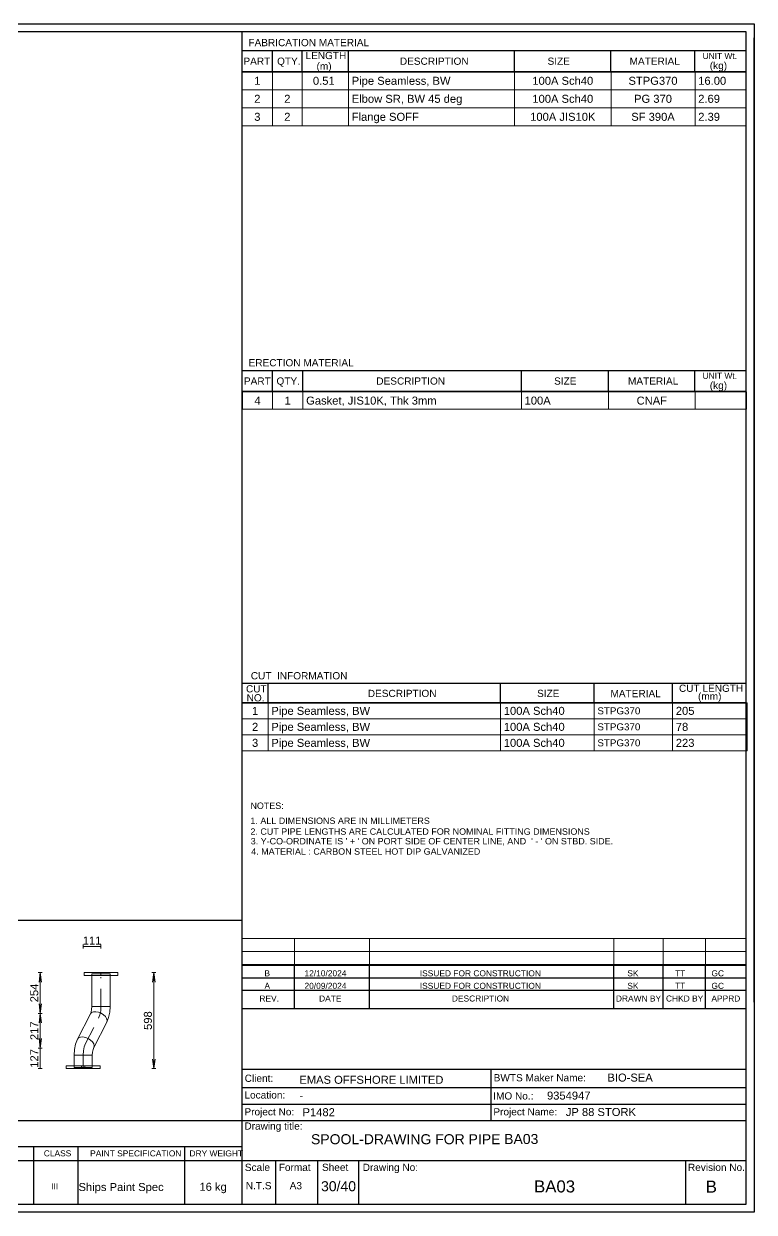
# Model space of a CAD drawing. Header units: millimetres. Extents: x 0 to 420, y 0 to 297.
# Drawn here: x 237.4 to 420, y 0 to 297 of the extents above; entities that cross this region are included whole.
import ezdxf
from ezdxf.enums import TextEntityAlignment as Align

# ---------------------------------------------------------------- set-up
doc = ezdxf.new("R2010")
doc.units = ezdxf.units.MM
doc.linetypes.add('DOTTED_DASHED5', pattern=[9.99997, 4.444431, -2.666659, 0.222222, -2.666659])
doc.linetypes.add('DOTTED_DASHED6', pattern=[10, 4.444444, -2.666667, 0.222222, -2.666667])
for name, color, linetype in [('FramesFromTables', 40, 'Continuous'), ('SymbolsOnDrawingSheet', 1, 'Continuous'), ('TextFromTables', 2, 'Continuous'), ('TextFromTextBoxes', 2, 'Continuous')]:
    doc.layers.add(name, color=color, linetype=linetype)
doc.styles.add('Cadmatic Default Text', font='arial.ttf')

# ---------------------------------------------------------------- blocks, each defined once
blk = doc.blocks.new('BA01728716203_BOM_4')
at = {"layer": 'FramesFromTables', "linetype": 'ByBlock', "lineweight": 18}
for p, q in [((292, 285), (418, 285)), ((292, 271.5), (292, 285)), ((292, 271.5), (292, 285)), ((299.6, 271.5), (299.6, 285)), ((299.6, 271.5), (299.6, 285)), ((307, 271.5), (307, 285)), ((307, 271.5), (307, 285)), ((318.6, 271.5), (318.6, 285)), ((318.6, 271.5), (318.6, 285)), ((360.1, 271.5), (360.1, 285)), ((360.1, 271.5), (360.1, 285)), ((384.2, 271.5), (384.2, 285)), ((384.2, 271.5), (384.2, 285)), ((405.2, 271.5), (405.2, 285)), ((405.2, 271.5), (405.2, 285)), ((418, 271.5), (418, 285)), ((292, 280.5), (418, 280.5)), ((292, 276), (418, 276)), ((292, 205), (418.1, 205)), ((292, 200.67), (292, 205)), ((292.1, 200.67), (292.1, 205)), ((299.6, 200.67), (299.6, 205)), ((299.6, 200.67), (299.6, 205)), ((307.2, 200.67), (307.2, 205)), ((307.2, 200.67), (307.2, 205)), ((361.8, 200.67), (361.8, 205)), ((361.8, 200.67), (361.8, 205)), ((383.6, 200.67), (383.6, 205)), ((383.6, 200.67), (383.6, 205)), ((405.2, 200.67), (405.2, 205)), ((405.2, 200.67), (405.2, 205)), ((418, 200.67), (418, 205)), ((292, 127.3), (418.2, 127.3)), ((292, 115.3), (292, 127.3)), ((292, 115.3), (292, 127.3)), ((298.5, 115.3), (298.5, 127.3)), ((298.5, 115.3), (298.5, 127.3)), ((356.6, 115.3), (356.6, 127.3)), ((356.6, 115.3), (356.6, 127.3)), ((380, 115.3), (380, 127.3)), ((380, 115.3), (380, 127.3)), ((399.6, 115.3), (399.6, 127.3)), ((399.6, 115.3), (399.6, 127.3)), ((418, 115.3), (418, 127.3)), ((292, 123.3), (418.2, 123.3)), ((292, 119.3), (418.2, 119.3)), ((292, 68.4), (418, 68.4)), ((292, 58.6), (292, 68.4)), ((292, 58.6), (292, 68.4)), ((305.1, 58.6), (305.1, 68.4)), ((305.1, 58.6), (305.1, 68.4)), ((323.8, 58.6), (323.8, 68.4)), ((323.8, 58.6), (323.8, 68.4)), ((384.9, 58.6), (384.9, 68.4)), ((384.9, 58.6), (384.9, 68.4)), ((397.2, 58.6), (397.2, 68.4)), ((397.2, 58.6), (397.2, 68.4)), ((407.8, 58.6), (407.8, 68.4)), ((407.8, 58.6), (407.8, 68.4)), ((418, 58.6), (418, 68.4)), ((292, 65.13), (418, 65.13)), ((292, 61.87), (418, 61.87))]:
    blk.add_line(p, q, dxfattribs=at)
at = {"layer": 'FramesFromTables', "linetype": 'ByBlock', "lineweight": -3}
for p, q in [((2, 98.5), (51.5, 98.5)), ((2, 75.19), (2, 98.5)), ((2, 75.19), (2, 98.5)), ((12.6, 75.19), (12.6, 98.5)), ((12.6, 75.19), (12.6, 98.5)), ((30.3, 75.19), (30.3, 98.5)), ((30.3, 75.19), (30.3, 98.5)), ((40.9, 75.19), (40.9, 98.5)), ((40.9, 75.19), (40.9, 98.5)), ((51.5, 75.19), (51.5, 98.5)), ((2, 94.62), (51.5, 94.62)), ((2, 90.73), (51.5, 90.73)), ((2, 86.85), (51.5, 86.85)), ((2, 82.96), (51.5, 82.96)), ((2, 79.08), (51.5, 79.08))]:
    blk.add_line(p, q, dxfattribs=at)
at = {"layer": 'FramesFromTables', "linetype": 'ByBlock', "lineweight": 18, "flags": 128}
for points in [[(292, 271.5), (418, 271.5), (418, 285)], [(292, 200.67), (418.1, 200.67), (418.1, 205)], [(292, 115.3), (418.2, 115.3), (418.2, 127.3)], [(292, 58.6), (418, 58.6), (418, 68.4)]]:
    blk.add_lwpolyline(points, dxfattribs=at)
at = {"layer": 'FramesFromTables', "linetype": 'ByBlock', "lineweight": -3, "flags": 128}
blk.add_lwpolyline([(2, 75.19), (51.5, 75.19), (51.5, 98.5)], dxfattribs=at)
at = {"layer": 'TextFromTables', "linetype": 'ByBlock', "lineweight": 13, "style": 'Cadmatic Default Text'}
for s, p in [('1', (295.8, 282.75)), ('2', (295.8, 278.25)), ('3', (295.8, 273.75))]:
    blk.add_text(s, height=2, dxfattribs=at).set_placement(p, align=Align.MIDDLE_CENTER)
at = {"layer": 'TextFromTables', "linetype": 'ByBlock', "lineweight": 25, "style": 'Cadmatic Default Text'}
for s, p in [('0.51 ', (312.8, 282.75)), ('100A Sch40', (372.15, 282.75)), ('STPG370', (394.7, 282.75)), ('2', (303.3, 278.25)), ('100A Sch40', (372.15, 278.25)), ('PG 370', (394.7, 278.25)), ('2', (303.3, 273.75)), ('100A JIS10K', (372.15, 273.75)), ('SF 390A', (394.7, 273.75)), ('4', (295.85, 202.83)), ('1', (303.4, 202.83)), ('CNAF', (394.4, 202.83)), ('1', (295.25, 125.3)), ('2', (295.25, 121.3)), ('3', (295.25, 117.3)), ('W1', (7.3, 96.56)), ('100', (21.45, 96.56)), ('SOF', (35.6, 96.56)), ('SJ', (46.2, 96.56)), ('W2', (7.3, 92.67)), ('100', (21.45, 92.67)), ('BW', (35.6, 92.67)), ('SJ', (46.2, 92.67)), ('W3', (7.3, 88.79)), ('100', (21.45, 88.79)), ('BW', (35.6, 88.79)), ('SJ', (46.2, 88.79)), ('W4', (7.3, 84.91)), ('100', (21.45, 84.91)), ('BW', (35.6, 84.91)), ('SJ', (46.2, 84.91)), ('W5', (7.3, 81.02)), ('100', (21.45, 81.02)), ('BW', (35.6, 81.02)), ('SJ', (46.2, 81.02)), ('W6', (7.3, 77.14)), ('100', (21.45, 77.14)), ('SOF', (35.6, 77.14)), ('SJ', (46.2, 77.14))]:
    blk.add_text(s, height=2, dxfattribs=at).set_placement(p, align=Align.MIDDLE_CENTER)
for s, height, p in [('Pipe Seamless, BW ', 2, (319.4, 282.75)), ('16.00', 2, (406, 282.75)), ('Elbow SR, BW 45 deg', 2, (319.4, 278.25)), ('2.69', 2, (406, 278.25)), ('Flange SOFF ', 2, (319.4, 273.75)), ('2.39', 2, (406, 273.75)), ('Gasket, JIS10K, Thk 3mm ', 2, (308, 202.83)), ('100A', 2, (362.6, 202.83)), ('Pipe Seamless, BW', 2, (299.3, 125.3)), ('100A Sch40', 2, (357.4, 125.3)), ('STPG370', 1.75, (380.8, 125.3)), ('205', 2, (400.4, 125.3)), ('Pipe Seamless, BW', 2, (299.3, 121.3)), ('100A Sch40', 2, (357.4, 121.3)), ('STPG370', 1.75, (380.8, 121.3)), ('78', 2, (400.4, 121.3)), ('Pipe Seamless, BW', 2, (299.3, 117.3)), ('100A Sch40', 2, (357.4, 117.3)), ('STPG370', 1.75, (380.8, 117.3)), ('223', 2, (400.4, 117.3))]:
    blk.add_text(s, height=height, dxfattribs=at).set_placement(p, align=Align.MIDDLE_LEFT)
at = {"layer": 'TextFromTextBoxes', "linetype": 'ByBlock', "lineweight": -3, "style": 'Cadmatic Default Text'}
for s, p in [('EMAS OFFSHORE LIMITED', (306.3, 33.1)), ('BIO-SEA', (383.3, 33.65)), ('9354947', (368.2, 29.15)), ('-', (306.3, 29.2)), ('P1482', (307.1, 25)), ('JP 88 STORK', (372.9, 25.05)), ('BA03-014', (130, 19.6))]:
    blk.add_text(s, height=2, dxfattribs=at).set_placement(p, align=Align.MIDDLE_LEFT)
at = {"layer": 'TextFromTextBoxes', "linetype": 'ByBlock', "lineweight": 25, "style": 'Cadmatic Default Text'}
blk.add_text('BA03', height=2.5, dxfattribs=at).set_placement((357.5, 18.3), align=Align.MIDDLE_LEFT)
at = {"layer": 'TextFromTextBoxes', "linetype": 'ByBlock', "lineweight": -3, "style": 'Cadmatic Default Text'}
for s, height, p in [('WATER', 2, (163.35, 8.05)), ('SEA WATER', 2, (145.25, 7.28)), ('AMB', 2, (177.85, 6.3)), ('6', 2, (189.25, 6.2)), ('-', 2, (200.2, 6.15)), ('9', 2, (211.7, 6.25)), ('100% Visual', 2, (227.35, 6.2)), ('Ships Paint Spec', 2, (261.75, 6.3)), ('16 kg', 2, (284.75, 6.35)), ('30/40', 2.5, (316.1, 6.5))]:
    blk.add_text(s, height=height, dxfattribs=at).set_placement(p, align=Align.MIDDLE_CENTER)
at = {"layer": 'TextFromTextBoxes', "linetype": 'ByBlock', "lineweight": 25, "style": 'Cadmatic Default Text'}
blk.add_text('BA03', height=3, dxfattribs=at).set_placement((370.1, 6.45), align=Align.MIDDLE_CENTER)
blk = doc.blocks.new('SEDS_SPOOL_FORMAT_Gol_6')
at = {"layer": 'SymbolsOnDrawingSheet', "linetype": 'ByBlock', "lineweight": -3, "flags": 128}
for points in [[(0, 297), (420, 297), (420, 0), (0, 0), (0, 297)], [(418.01, 295.01), (2, 295.01)], [(292.02, 50.91), (292.02, 295.01)], [(418.01, 2), (418.01, 295.01)], [(420, 52.53), (420, 293.46)], [(420, 52.53), (420, 293.46)], [(292.02, 290.3), (418.01, 290.3)], [(292.02, 284.66), (292.02, 288.77)], [(299.59, 285.01), (299.59, 290.3)], [(307.02, 285.01), (307.02, 290.3)], [(318.61, 285.01), (318.61, 290.3)], [(360.08, 285.01), (360.08, 290.3)], [(384.18, 285.01), (384.18, 290.3)], [(405.15, 285.01), (405.15, 290.3)], [(405.15, 285.01), (405.15, 290.3)], [(292, 285), (418, 285)], [(292, 253.5), (292, 285)], [(292, 253.5), (292, 285)], [(292.02, 285.01), (418.01, 285.01)], [(418.01, 285.01), (292.02, 285.01)], [(418, 253.5), (418, 285)], [(292.02, 210.38), (418.01, 210.38)], [(292.02, 205.08), (292.02, 209.18)], [(299.57, 205.08), (299.57, 210.38)], [(307.21, 205.08), (307.21, 210.38)], [(361.83, 205.03), (361.83, 210.38)], [(383.61, 205.08), (383.61, 210.38)], [(405.15, 205.17), (405.15, 210.38)], [(292.02, 205.08), (418.01, 205.08)], [(292.02, 186.7), (292.02, 205.08)], [(292.02, 186.7), (292.02, 205.08)], [(418.01, 205.08), (292.02, 205.08)], [(418, 166), (418, 205)], [(292.02, 132.23), (418.01, 132.23)], [(292.02, 127.3), (292.02, 131.41)], [(298.48, 127.3), (298.48, 132.23)], [(356.6, 127.3), (356.6, 132.23)], [(380.01, 127.3), (380.01, 132.23)], [(399.56, 127.3), (399.56, 132.23)], [(292.02, 127.3), (418.01, 127.3)], [(418.01, 127.3), (292.02, 127.3)], [(418, 111.3), (418, 127.3)], [(418, 55.4), (418, 68.5)], [(292.02, 52.57), (292.02, 66.5)], [(292.02, 52.57), (292.02, 66.5)], [(292.02, 61.73), (418.01, 61.73)], [(305.1, 50.91), (305.1, 61.73)], [(323.84, 50.91), (323.84, 61.73)], [(384.91, 50.91), (384.91, 61.73)], [(397.21, 50.91), (397.21, 61.73)], [(407.86, 50.91), (407.86, 61.73)], [(292.02, 58.6), (418.01, 58.6)], [(292.02, 55.47), (418.01, 55.47)], [(292.02, 50.91), (418.01, 50.91)], [(292.02, 2), (292.02, 50.91)], [(292.02, 35.73), (418.01, 35.73)], [(354.24, 22.93), (354.24, 35.73)], [(292.02, 31.13), (418.01, 31.13)], [(292.02, 27.03), (418.01, 27.03)], [(107.74, 22.93), (292.02, 22.93)], [(292.02, 22.93), (418.01, 22.93)], [(107.74, 16.45), (292.02, 16.45)], [(239.85, 16.45), (239.85, 2)], [(250.91, 16.34), (250.91, 2)], [(277.59, 16.45), (277.59, 2)], [(2, 12.91), (292.02, 12.91)], [(292.02, 12.91), (418.01, 12.91)], [(300.39, 2), (300.39, 12.91)], [(310.96, 2), (310.96, 12.91)], [(321.13, 2), (321.13, 12.91)], [(402.9, 2), (402.9, 12.91)], [(2, 2), (418.01, 2)]]:
    blk.add_lwpolyline(points, dxfattribs=at)
at = {"layer": 'SymbolsOnDrawingSheet', "linetype": 'ByBlock', "lineweight": -3, "style": 'Cadmatic Default Text'}
for s, height, p in [('FABRICATION MATERIAL', 1.8, (293.57, 293.19)), ('PART', 1.8, (292.32, 288.55)), ('QTY.', 1.8, (300.74, 288.55)), ('LENGTH', 1.8, (307.84, 289.97)), ('DESCRIPTION', 1.8, (331.43, 288.55)), ('SIZE', 1.8, (368.34, 288.55)), ('MATERIAL', 1.8, (388.84, 288.55)), ('UNIT Wt.', 1.5, (407.08, 289.7)), (' (kg)', 1.8, (408.19, 287.46)), ('ERECTION MATERIAL', 1.8, (293.62, 213.19)), ('PART', 1.8, (292.45, 208.62)), ('QTY.', 1.8, (300.58, 208.62)), ('DESCRIPTION', 1.8, (325.54, 208.62)), ('SIZE', 1.8, (369.97, 208.62)), ('MATERIAL', 1.8, (388.45, 208.62)), ('UNIT Wt.', 1.5, (407.08, 209.77)), (' (kg)', 1.8, (408.19, 207.53)), ('CUT  INFORMATION', 1.8, (294.16, 134.97)), ('CUT ', 1.8, (292.97, 131.7)), ('CUT LENGTH', 1.8, (401.19, 131.85)), ('NO.', 1.8, (293.13, 129.46)), ('DESCRIPTION', 1.8, (323.41, 130.55)), ('SIZE', 1.8, (365.72, 130.55)), ('MATERIAL', 1.8, (384.07, 130.5)), ('(mm)', 1.8, (405.94, 129.85)), ('SPOOL-DRAWING FOR PIPE', 2.5, (309.22, 19.5))]:
    blk.add_text(s, height=height, dxfattribs=at).set_placement(p, align=Align.TOP_LEFT)
for s, p in [('(m)', (310.6, 285.51)), ('Client:', (292.64, 32.58)), ('BWTS Maker Name:', (354.88, 32.71)), ('Location:', (292.58, 28.41)), ('IMO No.:', (354.76, 28.17)), ('Project No:', (292.58, 24.2)), ('Project Name:', (354.8, 24.2)), ('Drawing title:', (292.57, 20.64)), ('Scale', (292.68, 10.32)), ('Format', (301.16, 10.32)), ('Sheet', (311.96, 10.32)), ('Drawing No:', (322.14, 10.32)), ('Revision No.', (403.43, 10.32)), ('N.T.S', (292.92, 5.74)), ('A3', (303.89, 5.74))]:
    blk.add_text(s, height=1.8, dxfattribs=at).set_placement(p)
for s, height, p in [('NOTES:', 1.6, (294.08, 101.59)), ('1. ALL DIMENSIONS ARE IN MILLIMETERS', 1.6, (294.08, 97.83)), ('2. CUT PIPE LENGTHS ARE CALCULATED FOR NOMINAL FITTING DIMENSIONS', 1.6, (294.08, 95.13)), ("3. Y-CO-ORDINATE IS ' + ' ON PORT SIDE OF CENTER LINE, AND  ' - ' ON STBD. SIDE.", 1.6, (294.16, 92.72)), ('4. MATERIAL : CARBON STEEL HOT DIP GALVANIZED', 1.6, (294.28, 90.15)), ('B', 1.5, (297.58, 59.71)), ('12/10/2024', 1.5, (307.59, 59.71)), ('ISSUED FOR CONSTRUCTION', 1.5, (336.41, 59.71)), ('SK', 1.5, (388.28, 59.71)), ('TT', 1.5, (400.21, 59.71)), ('GC', 1.5, (409.3, 59.71)), ('A', 1.5, (297.58, 56.58)), ('20/09/2024', 1.5, (307.59, 56.58)), ('ISSUED FOR CONSTRUCTION', 1.5, (336.41, 56.58)), ('SK', 1.5, (388.28, 56.58)), ('TT', 1.5, (400.21, 56.58)), ('GC', 1.5, (409.3, 56.58)), ('REV.', 1.5, (296.32, 53.41)), ('DATE', 1.5, (311.24, 53.41)), ('DESCRIPTION', 1.5, (344.43, 53.41)), ('DRAWN BY', 1.5, (385.43, 53.41)), ('CHKD BY', 1.5, (397.94, 53.41)), ('APPRD', 1.5, (409.3, 53.41)), ('CLASS', 1.5, (242.43, 14.72)), ('PAINT SPECIFICATION', 1.5, (254.01, 14.7)), ('DRY WEIGHT', 1.5, (278.84, 14.7)), ('III', 1.5, (244.26, 6.51)), ('B', 3, (407.89, 6.4))]:
    blk.add_text(s, height=height, dxfattribs=at).set_placement(p, align=Align.MIDDLE_LEFT)

msp = doc.modelspace()

# ---------------------------------------------------------------- linework, layer by layer
at = {"linetype": 'ByBlock', "lineweight": 25, "flags": 128}
msp.add_lwpolyline([(217, 22.9), (292, 22.9), (292, 72.9), (217, 72.9), (217, 22.9)], dxfattribs=at)
at = {"linetype": 'ByBlock', "lineweight": 13, "flags": 128}
for points in [[(252.27, 65.89), (252.27, 66.89)], [(252.27, 66.39), (256.72, 66.39)], [(256.72, 65.89), (256.72, 66.89)], [(242.05, 59.89), (241.05, 59.89)], [(241.55, 59.89), (241.24, 57.49), (241.55, 59.89), (241.87, 57.49), (241.55, 59.89)], [(241.55, 49.69), (241.55, 59.89)], [(269.44, 59.89), (270.44, 59.89)], [(269.94, 59.89), (269.62, 57.49), (269.94, 59.89), (270.25, 57.49), (269.94, 59.89)], [(269.94, 35.89), (269.94, 59.89)], [(241.55, 49.69), (241.87, 52.09), (241.55, 49.69), (241.24, 52.09), (241.55, 49.69)], [(242.05, 49.69), (241.05, 49.69)], [(241.55, 49.69), (241.24, 47.29), (241.55, 49.69), (241.87, 47.29), (241.55, 49.69)], [(241.55, 40.98), (241.55, 49.69)], [(241.55, 40.98), (241.87, 43.38), (241.55, 40.98), (241.24, 43.38), (241.55, 40.98)], [(242.05, 40.98), (241.05, 40.98)], [(241.55, 35.89), (241.55, 40.98)], [(242.05, 35.89), (241.05, 35.89)], [(269.44, 35.89), (270.44, 35.89)], [(269.94, 35.89), (270.25, 38.29), (269.94, 35.89), (269.62, 38.29), (269.94, 35.89)]]:
    msp.add_lwpolyline(points, dxfattribs=at)
at = {"linetype": 'DOTTED_DASHED6', "lineweight": 13, "flags": 128}
for points in [[(256.72, 59.89), (256.72, 59.17)], [(256.72, 51.38), (256.72, 59.61)], [(256.11, 48.5), (256.44, 49.35), (256.65, 50.33), (256.72, 51.38)], [(252.88, 42.18), (256.11, 48.5)], [(252.27, 36.17), (252.27, 39.29)], [(252.27, 35.89), (252.27, 36.61)]]:
    msp.add_lwpolyline(points, dxfattribs=at)
at = {"linetype": 'DOTTED_DASHED5', "lineweight": 13, "flags": 128}
msp.add_lwpolyline([(252.27, 39.29), (252.34, 40.35), (252.55, 41.33), (252.88, 42.18)], dxfattribs=at)
at = {"layer": 'SymbolsOnDrawingSheet', "linetype": 'ByBlock', "lineweight": 18, "flags": 128}
for points in [[(260.94, 59.89), (260.94, 59.17), (252.51, 59.17), (252.51, 59.89), (260.94, 59.89)], [(254.43, 51.38), (254.43, 59.61), (259.02, 59.61), (259.02, 51.38), (254.43, 51.38)], [(254.24, 49.99), (254.38, 50.64)], [(254.38, 50.64), (254.43, 51.38)], [(259.02, 51.38), (258.92, 50.02)], [(254.07, 49.54), (250.84, 43.22)], [(254.07, 49.54), (254.37, 49.88), (254.83, 50.07), (255.43, 50.12), (256.08, 50), (256.75, 49.74), (257.35, 49.36), (257.83, 48.89), (258.14, 48.38), (258.25, 47.89), (258.15, 47.46)], [(254.07, 49.54), (254.24, 49.99)], [(258.64, 48.7), (258.15, 47.46)], [(258.92, 50.02), (258.64, 48.7)], [(254.92, 41.13), (258.15, 47.46)], [(250.07, 40.66), (250.35, 41.98)], [(250.35, 41.98), (250.84, 43.22)], [(254.92, 41.13), (255.02, 41.57), (254.9, 42.06), (254.59, 42.57), (254.11, 43.04), (253.51, 43.42), (252.85, 43.68), (252.19, 43.8), (251.6, 43.75), (251.13, 43.55), (250.84, 43.22)], [(249.98, 39.29), (250.07, 40.66)], [(249.98, 36.17), (249.98, 39.29), (254.56, 39.29), (254.56, 36.17), (249.98, 36.17)], [(254.56, 39.29), (254.45, 39.29), (254.12, 39.29), (253.62, 39.29), (252.98, 39.29), (252.27, 39.29), (251.56, 39.29), (250.92, 39.29), (250.41, 39.29), (250.09, 39.29), (249.98, 39.29)], [(254.61, 40.04), (254.56, 39.29)], [(254.75, 40.68), (254.61, 40.04)], [(254.92, 41.13), (254.75, 40.68)], [(248.05, 36.61), (248.05, 35.89)], [(248.05, 36.61), (248.2, 36.61), (248.62, 36.61), (249.29, 36.61), (250.16, 36.61), (251.18, 36.61), (251.88, 36.61), (252.65, 36.61), (253.36, 36.61), (254.38, 36.61), (255.25, 36.61), (255.92, 36.61), (256.34, 36.61), (256.48, 36.61)], [(255.92, 35.89), (255.25, 35.89), (254.38, 35.89), (253.36, 35.89), (252.65, 35.89), (251.88, 35.89), (251.18, 35.89), (250.16, 35.89), (249.29, 35.89), (248.62, 35.89), (248.2, 35.89), (248.05, 35.89), (248.2, 35.89), (248.62, 35.89), (249.29, 35.89), (250.16, 35.89), (251.18, 35.89), (252.27, 35.89), (253.36, 35.89), (254.38, 35.89), (255.25, 35.89), (255.92, 35.89), (256.34, 35.89), (256.48, 35.89), (256.34, 35.89), (255.92, 35.89)], [(251.88, 35.89), (251.88, 36.61)], [(252.65, 36.61), (252.65, 35.89)], [(256.48, 35.89), (256.48, 36.61)]]:
    msp.add_lwpolyline(points, dxfattribs=at)

# ---------------------------------------------------------------- block references
at = {"layer": 'SymbolsOnDrawingSheet'}
msp.add_blockref('SEDS_SPOOL_FORMAT_Gol_6', (0, 0), dxfattribs=at)
at = {"layer": 'TextFromTextBoxes', "lineweight": 25}
msp.add_blockref('BA01728716203_BOM_4', (0, 0), dxfattribs=at)

# ---------------------------------------------------------------- texts
at = {"layer": 'SymbolsOnDrawingSheet', "linetype": 'ByBlock', "lineweight": 13, "style": 'Cadmatic Default Text'}
msp.add_text('111', height=2, dxfattribs=at).set_placement((254.5, 67.89), align=Align.MIDDLE_CENTER)
for s, p in [('254', (240.05, 54.79)), ('217', (240.05, 45.34)), ('598', (268.44, 47.89)), ('127', (240.05, 38.44))]:
    msp.add_text(s, height=2, rotation=90, dxfattribs=at).set_placement(p, align=Align.MIDDLE_CENTER)

doc.saveas('drawing.dxf')
